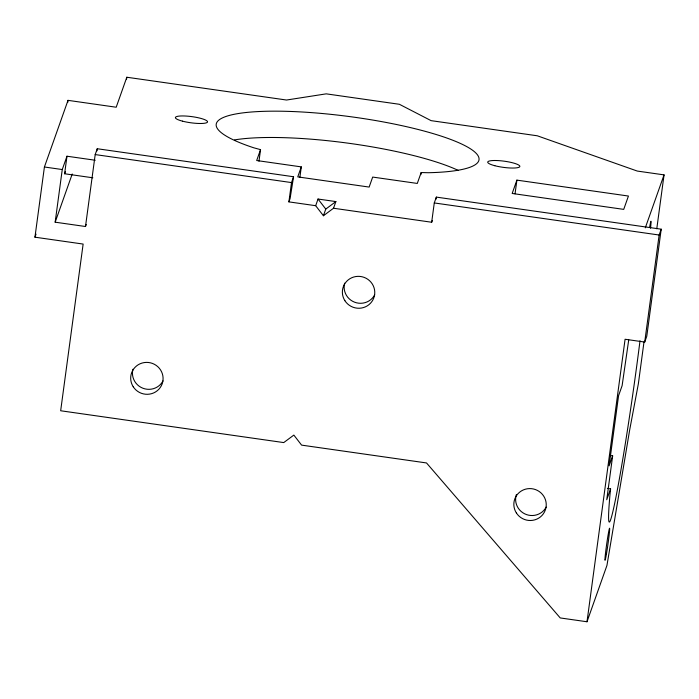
<?xml version="1.0" encoding="UTF-8"?>
<svg xmlns="http://www.w3.org/2000/svg" width="699" height="699" viewBox="0 0 699 699"><rect width="100%" height="100%" fill="white"/><g stroke="black" fill="none" stroke-linecap="round" stroke-linejoin="round"><path stroke-width="1.05" d="M607.387 488.383L610.594 488.846L609.965 494.831A132.6 5.225 -81.9 0 0 616.361 495.041A132.6 5.225 -81.9 0 0 640.013 340.745M643.997 341.951L638.353 383.83L629.633 430.191L606.942 565.447L587.003 621.761L560.231 617.942L426.512 462.948L301.592 445.123L293.851 435.084L283.742 442.581L60.664 410.759L83.137 244.065L34.95 237.188L44.413 167L68.013 100.35L116.2 107.227L126.816 77.24L286.538 100.027L326.223 93.849L399.391 104.291L431.1 120.647L537.286 135.789L637.278 171.063L664.05 174.881L656.78 228.774M67.724 102.517L68.013 100.35M86.23 224.466L85.496 226.511L55.16 222.186L62.255 169.542L66.982 156.218L95.221 160.246M92.862 177.791L64.614 173.763L66.982 156.218M85.496 226.511L95.195 154.575L97.266 148.738L293.571 176.742L290.085 198.542L288.905 201.88L315.677 205.698L323.419 215.746L333.519 208.241L335.878 201.583L318.036 199.032L315.677 205.698M96.978 150.888L97.266 148.738M126.528 79.363L126.816 77.24M258.979 161.216L260.535 149.638L253.912 147.838A132.6 25.452 7.7 0 1 259.093 111.525A132.6 25.452 7.7 0 1 448.146 138.498A132.6 25.452 7.7 0 1 428.356 172.723L421.156 172.548L417.294 183.435L372.681 177.074L369.142 187.07L297.757 176.891L301.295 166.886L256.682 160.525L260.535 149.638M288.905 201.88L291.509 182.579L293.571 176.742M299.88 177.415L301.295 166.886M420.868 174.654L421.156 172.548M333.519 208.241L431.676 222.247L434.28 202.946L436.342 197.109L661.21 229.193L646.776 336.228L644.714 342.056L625.081 339.26L587.003 621.761M436.071 199.119L436.342 197.109M515.049 193.824L516.893 180.132L628.436 196.043L623.718 209.377L512.175 193.466L516.893 180.132M609.441 455.407L612.656 455.862L606.741 499.733L610.594 488.846M644.714 342.056L659.14 235.021L661.21 229.193M34.95 237.188L36.042 234.113M64.614 173.763L65.339 171.709M55.16 222.186L72.224 173.999M323.419 215.746L325.778 209.08L335.878 201.583M431.676 222.247L432.27 220.578M645.299 227.83L664.05 174.881M628.733 339.828L622.119 385.673L618.571 395.678L609.117 465.857L612.656 455.862M95.195 154.575L291.509 182.579M434.28 202.946L659.14 235.021M44.413 167L62.255 169.542M318.036 199.032L325.778 209.08M163.024 380.903A16.234 15.92 19.5 0 1 132.95 369.238M546.181 507.098A16.234 15.92 19.5 0 1 516.369 494.543M374.708 294.856A16.234 15.92 19.5 0 1 344.633 283.191M234.427 139.922A132.6 25.452 7.7 0 1 458.509 170.53M649.651 227.079A16.234 0.638 -81.9 0 1 650.516 228.232M133.212 386.739A16.234 15.92 19.5 0 0 161.251 385.9A16.234 15.92 19.5 0 0 146.196 362.397A16.234 15.92 19.5 0 0 133.212 386.739M516.369 512.944A16.234 15.92 19.5 0 0 544.407 512.096A16.234 15.92 19.5 0 0 529.353 488.592A16.234 15.92 19.5 0 0 516.369 512.944M344.895 300.692A16.234 15.92 19.5 0 0 372.934 299.854A16.234 15.92 19.5 0 0 357.879 276.35A16.234 15.92 19.5 0 0 344.895 300.692M606.356 554.482A16.234 0.638 -81.9 0 0 609.668 528.453A16.234 0.638 -81.9 0 0 605.893 550.008A16.234 0.638 -81.9 0 0 606.356 554.482M182.5 121.163A16.234 3.119 7.7 0 0 207.516 122.002A16.234 3.119 7.7 0 0 184.344 115.973A16.234 3.119 7.7 0 0 182.5 121.163M494.813 165.715A16.234 3.119 7.7 0 0 519.829 166.563A16.234 3.119 7.7 0 0 496.657 160.525A16.234 3.119 7.7 0 0 494.813 165.715"/></g></svg>
